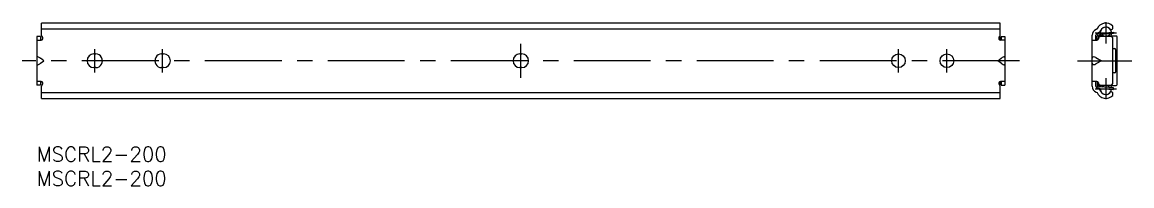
# Model space of a CAD drawing. Extents: x -3 to 446, y -8 to 26.
# Drawn here: x -3 to 226.2, y -8 to 25.7 of the extents above; entities that cross this region are included whole.
import ezdxf

# ---------------------------------------------------------------- set-up
doc = ezdxf.new("R2010")
doc.units = 0
doc.header["$LTSCALE"] = 0.5
doc.linetypes.add('CENTER', pattern=[50.8, 31.75, -6.35, 6.35, -6.35])
for name, color, linetype in [('MSM_CENTER', 1, 'CENTER'), ('MSM_CONTINUOUS', 7, 'CONTINUOUS'), ('MSM_PART_NUMBER', 7, 'CONTINUOUS')]:
    doc.layers.add(name, color=color, linetype=linetype)
doc.styles.get("Standard").update_dxf_attribs({"font": 'txt.shx', "height": 2, "bigfont": 'bigfont.shx'})

# ---------------------------------------------------------------- blocks, each defined once
blk = doc.blocks.new('*U33')
at = {"layer": 'MSM_PART_NUMBER'}
blk.add_text('MSCRL2-200', height=3, dxfattribs=at).set_placement((0, -3))
blk = doc.blocks.new('*U34')
at = {"layer": 'MSM_PART_NUMBER'}
blk.add_text('MSCRL2-200', height=3, dxfattribs=at).set_placement((0, -8))

msp = doc.modelspace()

# ---------------------------------------------------------------- linework, layer by layer
at = {"layer": 'MSM_CENTER'}
for p, q in [((220.84, 25.69), (220.84, 21.31)), ((218.65, 23.5), (223.03, 23.5)), ((100, 14.25), (100, 21.25)), ((12, 15.35), (12, 20.15)), ((26, 15.35), (26, 20.15)), ((178, 15.35), (178, 20.15)), ((188, 15.35), (188, 20.15)), ((203, 17.75), (-3, 17.75)), ((214.99, 17.75), (226.19, 17.75)), ((220.84, 14.19), (220.84, 9.81)), ((218.65, 12), (223.03, 12))]:
    msp.add_line(p, q, dxfattribs=at)
at = {"layer": 'MSM_CONTINUOUS'}
for p, q in [((199, 25.5), (1, 25.5)), ((1, 22.97), (1, 25.5)), ((199, 22.97), (199, 25.5)), ((1, 24.3), (199, 24.3)), ((217.99, 12.49), (217.99, 23.01)), ((218.79, 22), (218.79, 23.01)), ((219.01, 24.3), (218.81, 24.22)), ((219.11, 23.48), (219.31, 23.55)), ((219.6, 23.45), (222.42, 23.65)), ((222.44, 23.35), (219.62, 23.15)), ((221.88, 24.1), (222.27, 24.33)), ((222.27, 24.33), (222.27, 24.9)), ((222.42, 23.65), (222.44, 23.35)), ((0.8, 22.75), (0, 22.75)), ((0, 22.75), (0, 12.75)), ((0, 22), (0.9, 22)), ((0.8, 22.75), (0.8, 22)), ((198.8, 22.14), (198.8, 22.66)), ((198.9, 22.75), (198.9, 22.05)), ((200, 22), (199.1, 22)), ((199.2, 22.75), (199.2, 22)), ((199.2, 22.75), (200, 22.75)), ((200, 22.75), (200, 12.75)), ((217.99, 22), (218.99, 22)), ((219.04, 22), (219.04, 22.85)), ((219.34, 22.85), (219.34, 22.47)), ((219.54, 22.75), (219.54, 22.68)), ((219.73, 22.85), (219.64, 22.85)), ((221.79, 22.75), (219.79, 22.75)), ((219.91, 22.75), (219.89, 22.77)), ((222.99, 22.85), (221.96, 22.85)), ((222.29, 13.25), (222.29, 22.25)), ((223.19, 12.85), (223.19, 22.65)), ((11.8, 19.15), (12.2, 19.15)), ((25.8, 19.15), (26.2, 19.15)), ((99.8, 19.15), (100.2, 19.15)), ((218.79, 18.41), (219.94, 17.75)), ((222.29, 20.25), (222.59, 20.25)), ((222.89, 15.55), (222.89, 19.95)), ((1.46, 17.75), (0.8, 18.26)), ((0.8, 17.24), (1.46, 17.75)), ((12.2, 16.35), (11.8, 16.35)), ((26.2, 16.35), (25.8, 16.35)), ((100.2, 16.35), (99.8, 16.35)), ((198.54, 17.75), (199.2, 18.26)), ((199.2, 17.24), (198.54, 17.75)), ((219.94, 17.75), (218.79, 17.09)), ((222.59, 15.25), (222.29, 15.25)), ((0.9, 13.5), (0, 13.5)), ((0.8, 12.75), (0, 12.75)), ((0.8, 13.5), (0.8, 12.75)), ((1, 10), (1, 12.53)), ((198.8, 13.36), (198.8, 12.84)), ((198.9, 13.45), (198.9, 12.75)), ((199, 10), (199, 12.53)), ((200, 13.5), (199.1, 13.5)), ((199.2, 13.5), (199.2, 12.75)), ((199.2, 12.75), (200, 12.75)), ((218.99, 13.5), (217.99, 13.5)), ((218.79, 12.49), (218.79, 13.5)), ((219.04, 13.5), (219.04, 12.65)), ((219.31, 11.95), (219.11, 12.02)), ((219.34, 12.65), (219.34, 13.03)), ((219.54, 12.82), (219.54, 12.75)), ((219.6, 12.05), (222.42, 11.85)), ((222.44, 12.15), (219.62, 12.35)), ((219.64, 12.65), (219.73, 12.65)), ((219.79, 12.75), (221.79, 12.75)), ((219.89, 12.73), (219.91, 12.75)), ((221.96, 12.65), (222.99, 12.65)), ((222.42, 11.85), (222.44, 12.15)), ((1, 11.2), (199, 11.2)), ((1, 10), (199, 10)), ((218.81, 11.28), (219.01, 11.2)), ((222.27, 11.17), (221.88, 11.4)), ((222.27, 10.6), (222.27, 11.17))]:
    msp.add_line(p, q, dxfattribs=at)
for centre in [(178, 17.75), (188, 17.75)]:
    msp.add_circle(centre, 1.4, dxfattribs=at)
for centre, radius, start, end in [((220.84, 23.5), 2, 44.3568, 156.5216), ((1.3, 22.97), 0.3, 180, 235.1501), ((198.7, 22.97), 0.3, 304.8499, 0), ((219.29, 23.01), 1.3, 111.7, 180), ((219.29, 23.01), 0.5, 111.7, 180), ((219.64, 22.85), 0.6, 94, 180), ((219.01, 24.3), 0.8, 291.7, 336.5216), ((219.64, 22.85), 0.3, 94, 180), ((220.84, 23.5), 1.19, 5.9004, 182.0996), ((220.84, 23.5), 1.19, 196.6389, 219.0443), ((220.84, 23.5), 1.2, 30, 156.5216), ((220.81, 24), 1.16, 225.0872, 322.9128), ((220.84, 23.5), 1.19, 320.9557, 351.3611), ((0.9, 22.4), 0.4, 270, 55.1501), ((199.1, 22.4), 0.4, 124.8499, 270), ((218.99, 22.3), 0.3, 270, 356.4167), ((219.79, 22.25), 0.5, 90, 176.4167), ((219.64, 22.75), 0.1, 90.0002, 180), ((219.73, 22.65), 0.2, 37.3833, 90), ((221.79, 22.25), 0.5, 0, 90), ((221.96, 22.65), 0.2, 90, 142.6168), ((222.99, 22.65), 0.2, 0, 90), ((0.19, 18.4), 0.188, 131.0488, 176.5168), ((0.17, 18.33), 0.235, 74.1048, 116.7576), ((-0.17, 17.1), 1.51, 49.7897, 74.3044), ((11.8, 17.75), 1.4, 90.0001, 269.9999), ((12.2, 17.75), 1.4, 269.9999, 90.0001), ((25.8, 17.75), 1.4, 89.9999, 270.0001), ((26.2, 17.75), 1.4, 270.0001, 89.9999), ((99.8, 17.75), 1.4, 90, 270), ((100.2, 17.75), 1.4, 270, 90), ((200.31, 16.89), 1.76, 112.5, 129.2061), ((199.84, 18.07), 0.493, 87.0947, 114.3799), ((199.84, 18.41), 0.157, 1.3794, 81.0552), ((218.31, 18.25), 0.313, 104.0972, 178.1853), ((218.31, 17.65), 0.898, 57.2568, 94.9709), ((222.59, 19.95), 0.3, 360, 90), ((0.18, 17.1), 0.185, 183.0041, 229.0128), ((0.19, 17.25), 0.315, 245.9504, 278.1603), ((-0.29, 18.56), 1.71, 287.8225, 309.4881), ((200.31, 18.61), 1.76, 230.7939, 247.5), ((199.84, 17.43), 0.493, 245.6201, 272.9053), ((199.84, 17.09), 0.157, 278.9448, 358.6206), ((218.31, 17.25), 0.313, 181.8147, 255.9028), ((218.31, 17.85), 0.898, 265.0291, 302.7432), ((222.59, 15.55), 0.3, 270, 0), ((0.9, 13.1), 0.4, 304.8499, 90), ((1.3, 12.53), 0.3, 124.8499, 180), ((199.1, 13.1), 0.4, 90, 235.1501), ((198.7, 12.53), 0.3, 0, 55.1501), ((219.29, 12.49), 1.3, 180, 248.3), ((219.29, 12.49), 0.5, 180, 248.3), ((218.99, 13.2), 0.3, 3.5833, 90), ((219.64, 12.65), 0.6, 180, 266), ((219.79, 13.25), 0.5, 183.5833, 270), ((219.01, 11.2), 0.8, 23.4784, 68.3), ((219.64, 12.65), 0.3, 180, 266), ((219.64, 12.75), 0.1, 180, 270), ((220.84, 12), 1.19, 177.9004, 354.0996), ((220.84, 12), 1.19, 140.9557, 163.3611), ((219.73, 12.85), 0.2, 270.0003, 322.6166), ((220.84, 12), 1.2, 203.4784, 330), ((220.8, 11.51), 1.15, 36.8275, 135.1725), ((220.84, 12), 1.19, 8.6389, 39.0443), ((221.79, 13.25), 0.5, 270, 0), ((221.96, 12.85), 0.2, 217.3832, 270), ((222.99, 12.85), 0.2, 270, 0), ((220.84, 12), 2, 203.4784, 315.6432)]:
    msp.add_arc(centre, radius, start, end, dxfattribs=at)

# ---------------------------------------------------------------- block references
for name in ['*U33', '*U34']:
    msp.add_blockref(name, (0, 0), dxfattribs=at)

doc.saveas('drawing.dxf')
